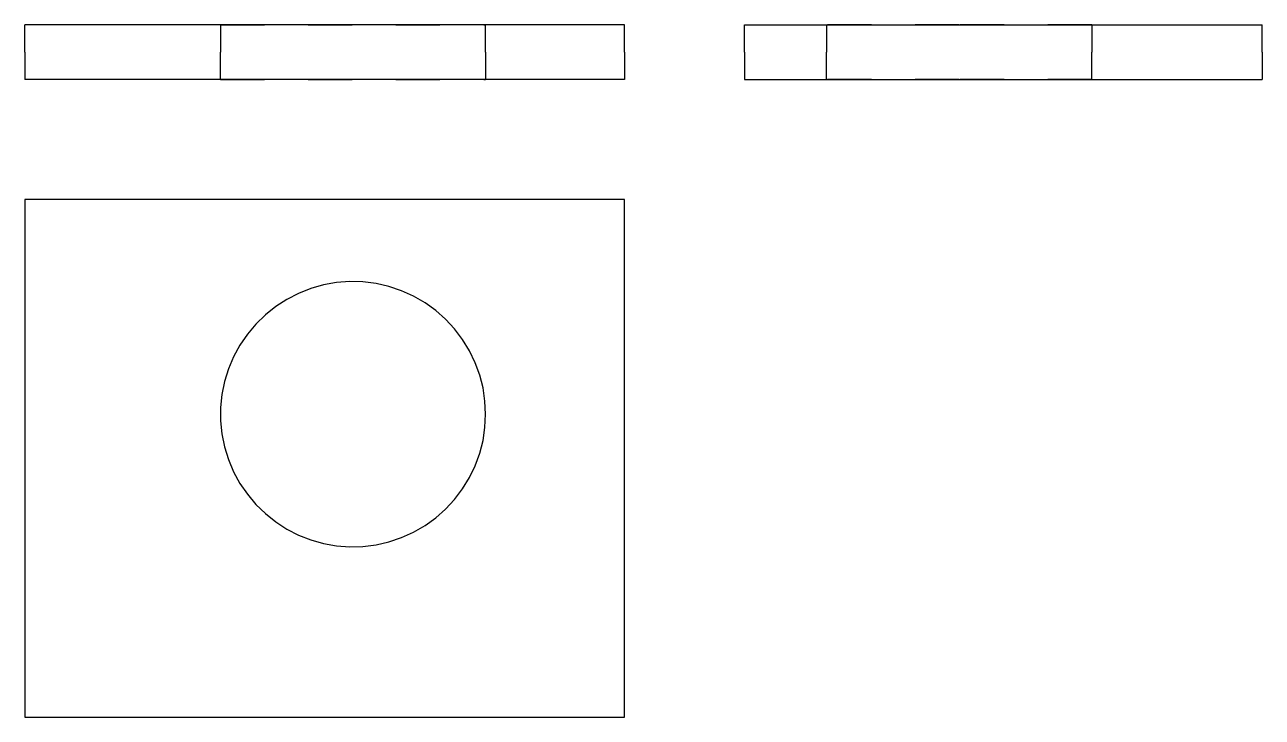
# Model space of a CAD drawing. Extents: x 0 to 2.82, y 0 to 1.58.
import ezdxf

# ---------------------------------------------------------------- set-up
doc = ezdxf.new("R2010")
doc.units = 0
doc.linetypes.add('HIDDEN', pattern=[0.06836, 0.045596, -0.022764])
for name, color, linetype in [('FRONT', 7, 'CONTINUOUS'), ('FRONT_HID', 7, 'HIDDEN'), ('LEFT', 7, 'CONTINUOUS'), ('LEFT_HID', 7, 'HIDDEN'), ('TOP', 7, 'CONTINUOUS')]:
    doc.layers.add(name, color=color, linetype=linetype)

msp = doc.modelspace()

# ---------------------------------------------------------------- linework, layer by layer
at = {"layer": 'FRONT'}
for p, q in [((0, 1.516036), (0, 1.578536)), ((1.367188, 1.578536), (0, 1.578536)), ((1.367188, 1.516036), (1.367188, 1.578536)), ((0, 1.516036), (0, 1.453536)), ((1.367188, 1.516036), (1.367188, 1.453536)), ((1.367188, 1.453536), (0, 1.453536))]:
    msp.add_line(p, q, dxfattribs=at)
at = {"layer": 'FRONT_HID', "linetype": 'HIDDEN'}
for p, q in [((1.050576, 1.578536), (0.446135, 1.578536)), ((0.446135, 1.578536), (1.050576, 1.578536)), ((0.446135, 1.578536), (0.446135, 1.516036)), ((1.050576, 1.516036), (1.050576, 1.578536)), ((0.446135, 1.453536), (0.446135, 1.516036)), ((1.050576, 1.516036), (1.050576, 1.453536)), ((1.050576, 1.453536), (0.446135, 1.453536)), ((0.446135, 1.453536), (1.050576, 1.453536))]:
    msp.add_line(p, q, dxfattribs=at)
at = {"layer": 'LEFT'}
for p, q in [((1.640625, 1.516036), (1.640625, 1.578536)), ((1.640625, 1.578536), (2.820724, 1.578536)), ((2.820724, 1.516036), (2.820724, 1.578536)), ((1.640625, 1.516036), (1.640625, 1.453536)), ((2.820724, 1.516036), (2.820724, 1.453536)), ((1.640625, 1.453536), (2.820724, 1.453536))]:
    msp.add_line(p, q, dxfattribs=at)
at = {"layer": 'LEFT_HID', "linetype": 'HIDDEN'}
for p, q in [((2.129934, 1.578536), (1.827714, 1.578536)), ((1.827714, 1.578536), (2.432155, 1.578536)), ((1.827714, 1.578536), (1.827714, 1.516036)), ((2.432155, 1.578536), (2.129934, 1.578536)), ((2.432155, 1.578536), (2.432155, 1.516036)), ((1.827714, 1.453536), (1.827714, 1.516036)), ((2.432155, 1.453536), (2.432155, 1.516036)), ((2.129934, 1.453536), (1.827714, 1.453536)), ((1.827714, 1.453536), (2.432155, 1.453536)), ((2.432155, 1.453536), (2.129934, 1.453536))]:
    msp.add_line(p, q, dxfattribs=at)
at = {"layer": 'TOP'}
for p, q in [((0, 1.180099), (0, 0)), ((1.367188, 1.180099), (0, 1.180099)), ((1.367188, 0), (1.367188, 1.180099)), ((0.710776, 0.990664), (0.681105, 0.985433)), ((0.740821, 0.992916), (0.710776, 0.990664)), ((0.77094, 0.992165), (0.740821, 0.992916)), ((0.800835, 0.988418), (0.77094, 0.992165)), ((0.830209, 0.981714), (0.800835, 0.988418)), ((0.624056, 0.966265), (0.597245, 0.95252)), ((0.652102, 0.977272), (0.624056, 0.966265)), ((0.681105, 0.985433), (0.652102, 0.977272)), ((0.858769, 0.972119), (0.830209, 0.981714)), ((0.886231, 0.959727), (0.858769, 0.972119)), ((0.912324, 0.944662), (0.886231, 0.959727)), ((0.571936, 0.936174), (0.54838, 0.917389)), ((0.597245, 0.95252), (0.571936, 0.936174)), ((0.936787, 0.927075), (0.912324, 0.944662)), ((0.54838, 0.917389), (0.526812, 0.896352)), ((0.959377, 0.907139), (0.936787, 0.927075)), ((0.97987, 0.885053), (0.959377, 0.907139)), ((0.526812, 0.896352), (0.507446, 0.873271)), ((0.998061, 0.861036), (0.97987, 0.885053)), ((0.490473, 0.848378), (0.476064, 0.821918)), ((0.507446, 0.873271), (0.490473, 0.848378)), ((1.013772, 0.835328), (0.998061, 0.861036)), ((0.476064, 0.821918), (0.464361, 0.794155)), ((1.026844, 0.808182), (1.013772, 0.835328)), ((0.464361, 0.794155), (0.45548, 0.765365)), ((1.037149, 0.77987), (1.026844, 0.808182)), ((0.45548, 0.765365), (0.44951, 0.735833)), ((1.044583, 0.750673), (1.037149, 0.77987)), ((0.44951, 0.735833), (0.446511, 0.705854)), ((1.049074, 0.720881), (1.044583, 0.750673)), ((0.446511, 0.705854), (0.446511, 0.675725)), ((1.050576, 0.690789), (1.049074, 0.720881)), ((1.049074, 0.660698), (1.050576, 0.690789)), ((0.446511, 0.675725), (0.44951, 0.645746)), ((1.044583, 0.630906), (1.049074, 0.660698)), ((0.44951, 0.645746), (0.45548, 0.616214)), ((1.037149, 0.601708), (1.044583, 0.630906)), ((0.45548, 0.616214), (0.464361, 0.587424)), ((1.026844, 0.573397), (1.037149, 0.601708)), ((0.464361, 0.587424), (0.476064, 0.559661)), ((1.013772, 0.546251), (1.026844, 0.573397)), ((0.476064, 0.559661), (0.490473, 0.533201)), ((0.998061, 0.520543), (1.013772, 0.546251)), ((0.490473, 0.533201), (0.507446, 0.508307)), ((0.507446, 0.508307), (0.526812, 0.485227)), ((0.97987, 0.496526), (0.998061, 0.520543)), ((0.526812, 0.485227), (0.54838, 0.46419)), ((0.959377, 0.47444), (0.97987, 0.496526)), ((0.54838, 0.46419), (0.571936, 0.445405)), ((0.912324, 0.436917), (0.936787, 0.454504)), ((0.936787, 0.454504), (0.959377, 0.47444)), ((0.571936, 0.445405), (0.597245, 0.429059)), ((0.597245, 0.429059), (0.624056, 0.415314)), ((0.886231, 0.421852), (0.912324, 0.436917)), ((0.624056, 0.415314), (0.652102, 0.404306)), ((0.652102, 0.404306), (0.681105, 0.396146)), ((0.681105, 0.396146), (0.710776, 0.390915)), ((0.800835, 0.39316), (0.830209, 0.399865)), ((0.830209, 0.399865), (0.858769, 0.40946)), ((0.858769, 0.40946), (0.886231, 0.421852)), ((0.710776, 0.390915), (0.740821, 0.388663)), ((0.740821, 0.388663), (0.77094, 0.389414)), ((0.77094, 0.389414), (0.800835, 0.39316)), ((0, 0), (1.367188, 0))]:
    msp.add_line(p, q, dxfattribs=at)

doc.saveas('drawing.dxf')
